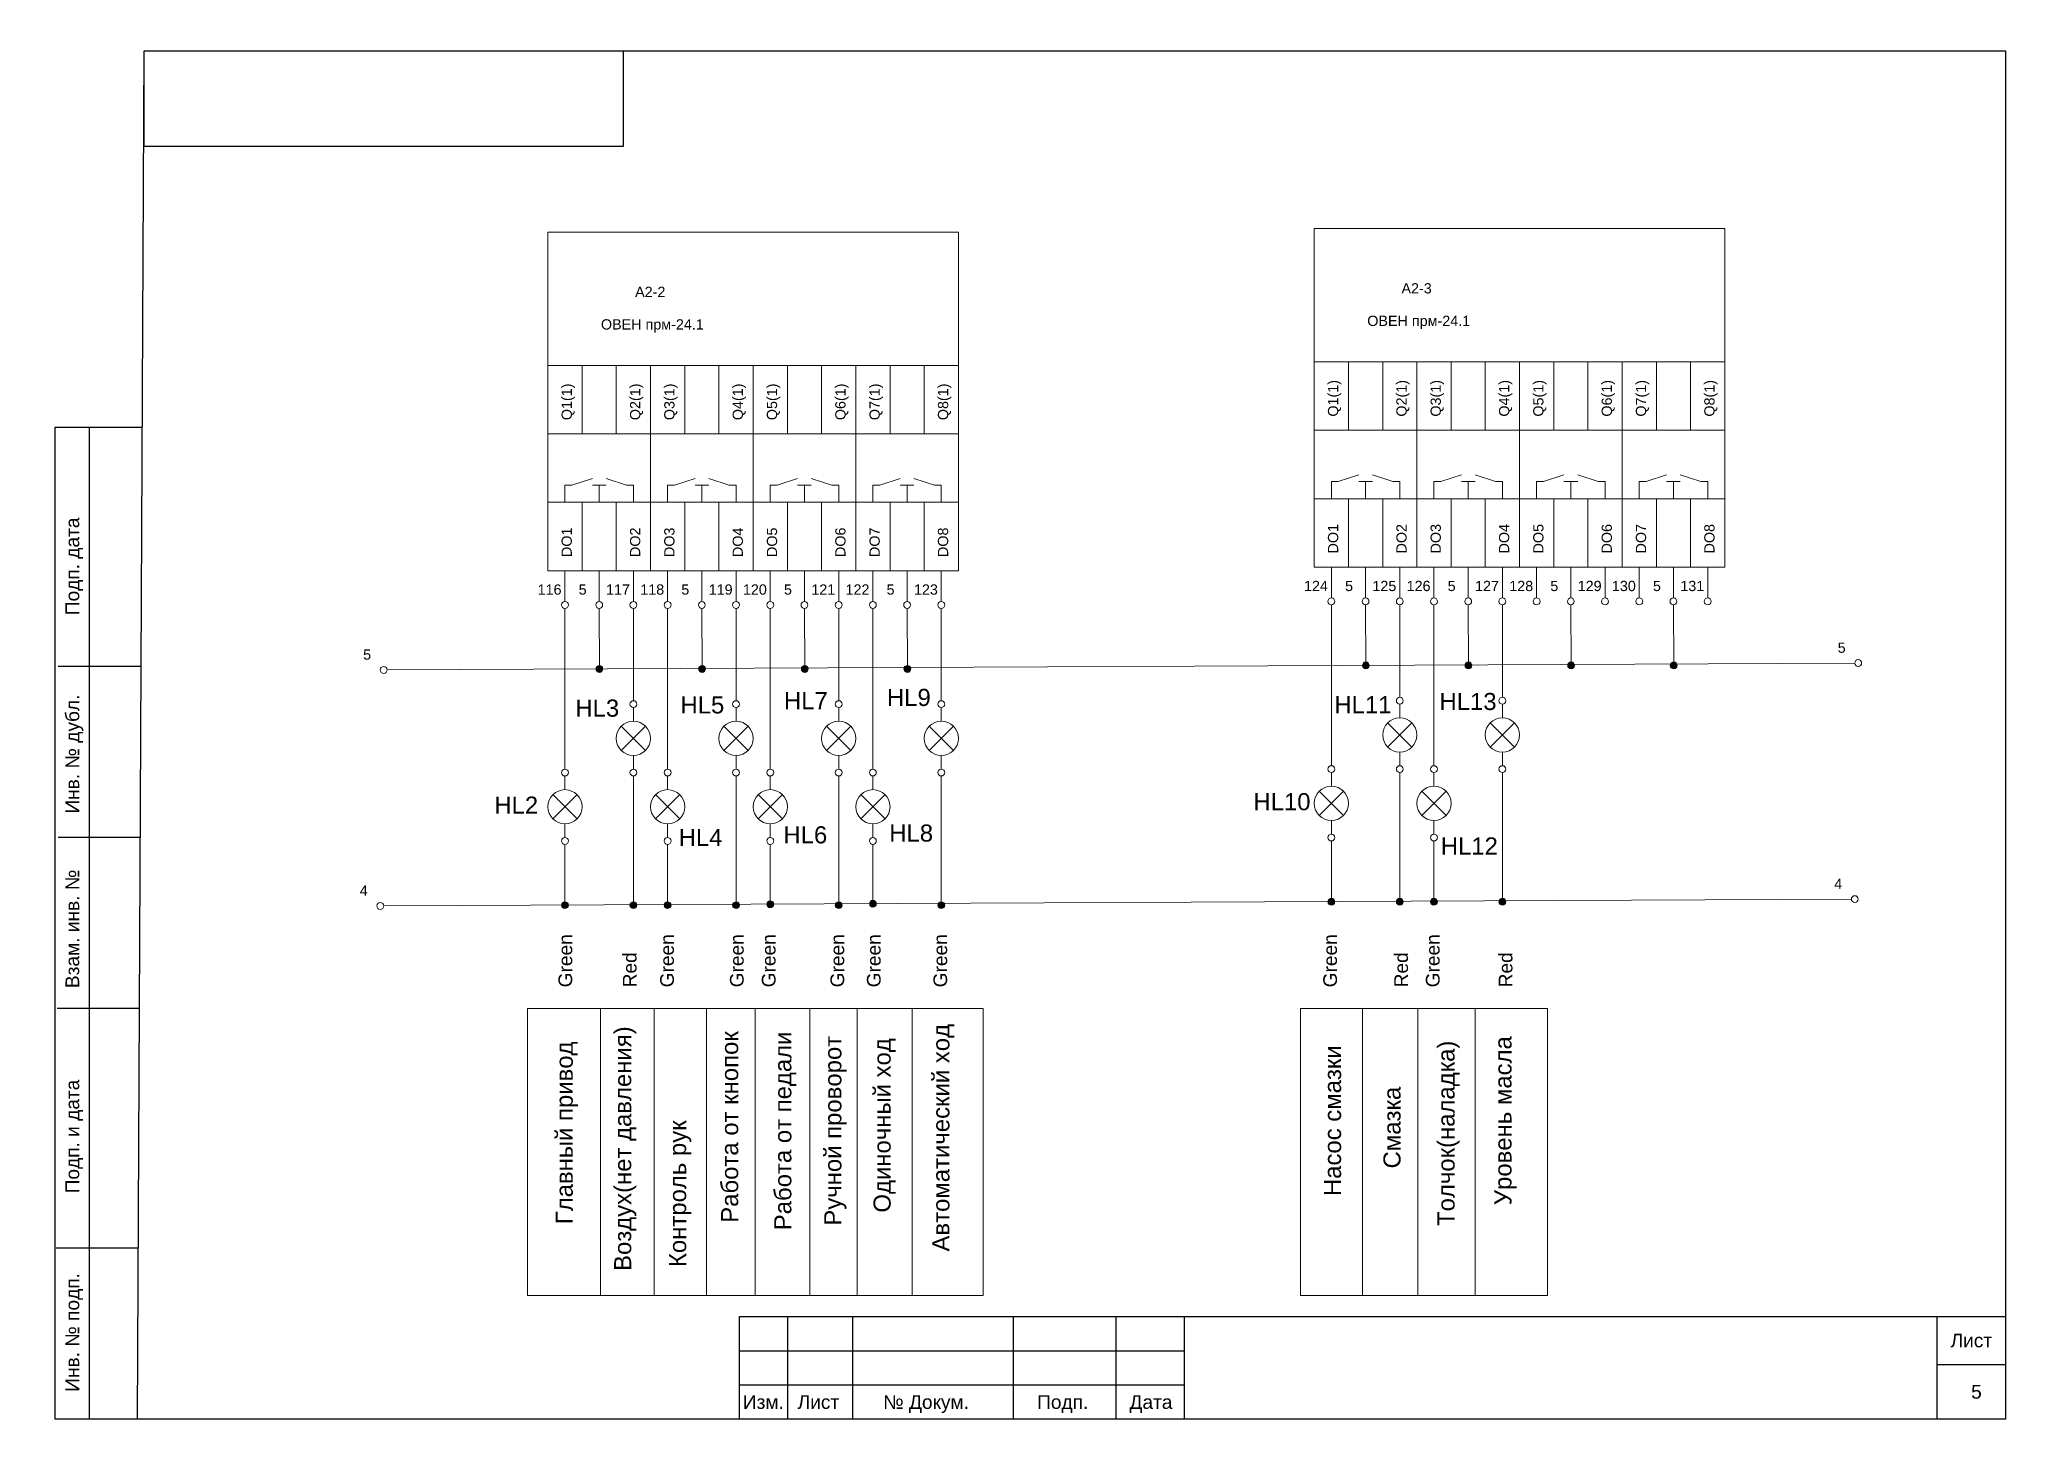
# Paper-space layout 'Лист5' of a CAD drawing. Header units: millimetres. Extents: x 0 to 291, y 0 to 204.
# The model-space entities are those that its viewports show. They can reach past a viewport. Long polylines and large blocks are cut down to what shows.
import ezdxf

# ---------------------------------------------------------------- set-up
doc = ezdxf.new("R2010")
doc.units = ezdxf.units.MM
doc.layers.add('Аппаратура', color=7, linetype='Continuous', lineweight=20)
doc.layers.add('Рамки', color=7, linetype='Continuous', lineweight=25)
doc.layers.get('Defpoints').off()
doc.styles.get("Standard").update_dxf_attribs({"font": 'arial.ttf'})

msp = doc.modelspace()

# ---------------------------------------------------------------- hatches: boundary and pattern name
at = {"layer": 'Аппаратура'}
h = msp.add_hatch(color=7, dxfattribs=at)
h.dxf.hatch_style = 1
h.paths.add_polyline_path([(2428.54, 3730.17, 1), (2427.54, 3730.17, 1)])
h = msp.add_hatch(color=7, dxfattribs=at)
h.dxf.hatch_style = 1
h.paths.add_polyline_path([(2443.54, 3730.17, 1), (2442.54, 3730.17, 1)])
h = msp.add_hatch(color=7, dxfattribs=at)
h.dxf.hatch_style = 1
h.paths.add_polyline_path([(2458.54, 3730.17, 1), (2457.54, 3730.17, 1)])
h = msp.add_hatch(color=7, dxfattribs=at)
h.dxf.hatch_style = 1
h.paths.add_polyline_path([(2473.54, 3730.17, 1), (2472.54, 3730.17, 1)])
h = msp.add_hatch(color=7, dxfattribs=at)
h.dxf.hatch_style = 1
h.paths.add_polyline_path([(2316.54, 3729.64, 1), (2315.54, 3729.64, 1)])
h = msp.add_hatch(color=7, dxfattribs=at)
h.dxf.hatch_style = 1
h.paths.add_polyline_path([(2331.54, 3729.64, 1), (2330.54, 3729.64, 1)])
h = msp.add_hatch(color=7, dxfattribs=at)
h.dxf.hatch_style = 1
h.paths.add_polyline_path([(2346.54, 3729.64, 1), (2345.54, 3729.64, 1)])
h = msp.add_hatch(color=7, dxfattribs=at)
h.dxf.hatch_style = 1
h.paths.add_polyline_path([(2361.54, 3729.64, 1), (2360.54, 3729.64, 1)])
h = msp.add_hatch(color=7, dxfattribs=at)
h.dxf.hatch_style = 1
h.paths.add_polyline_path([(2311.5, 3695.12, 1), (2310.5, 3695.12, 1)])
h = msp.add_hatch(color=7, dxfattribs=at)
h.dxf.hatch_style = 1
h.paths.add_polyline_path([(2321.5, 3695.12, 1), (2320.5, 3695.12, 1)])
h = msp.add_hatch(color=7, dxfattribs=at)
h.dxf.hatch_style = 1
h.paths.add_polyline_path([(2326.5, 3695.12, 1), (2325.5, 3695.12, 1)])
h = msp.add_hatch(color=7, dxfattribs=at)
h.dxf.hatch_style = 1
h.paths.add_polyline_path([(2336.5, 3695.12, 1), (2335.5, 3695.12, 1)])
h = msp.add_hatch(color=7, dxfattribs=at)
h.dxf.hatch_style = 1
h.paths.add_polyline_path([(2341.5, 3695.26, 1), (2340.5, 3695.26, 1)])
h = msp.add_hatch(color=7, dxfattribs=at)
h.dxf.hatch_style = 1
h.paths.add_polyline_path([(2351.5, 3695.12, 1), (2350.5, 3695.12, 1)])
h = msp.add_hatch(color=7, dxfattribs=at)
h.dxf.hatch_style = 1
h.paths.add_polyline_path([(2356.5, 3695.33, 1), (2355.5, 3695.33, 1)])
h = msp.add_hatch(color=7, dxfattribs=at)
h.dxf.hatch_style = 1
h.paths.add_polyline_path([(2366.5, 3695.12, 1), (2365.5, 3695.12, 1)])
h = msp.add_hatch(color=7, dxfattribs=at)
h.dxf.hatch_style = 1
h.paths.add_polyline_path([(2423.5, 3695.62, 1), (2422.5, 3695.62, 1)])
h = msp.add_hatch(color=7, dxfattribs=at)
h.dxf.hatch_style = 1
h.paths.add_polyline_path([(2433.5, 3695.62, 1), (2432.5, 3695.62, 1)])
h = msp.add_hatch(color=7, dxfattribs=at)
h.dxf.hatch_style = 1
h.paths.add_polyline_path([(2438.5, 3695.62, 1), (2437.5, 3695.62, 1)])
h = msp.add_hatch(color=7, dxfattribs=at)
h.dxf.hatch_style = 1
h.paths.add_polyline_path([(2448.5, 3695.62, 1), (2447.5, 3695.62, 1)])

# ---------------------------------------------------------------- linework, layer by layer
for p, q in [((2311, 3754), (2311, 3756.5)), ((2311, 3756.5), (2312, 3756.5)), ((2312, 3756.5), (2315, 3757.5)), ((2316, 3756.5), (2315, 3756.5)), ((2315, 3756.5), (2317, 3756.5)), ((2316, 3754), (2316, 3756.5)), ((2320, 3756.5), (2317, 3757.5)), ((2321, 3756.5), (2320, 3756.5)), ((2321, 3754), (2321, 3756.5)), ((2326, 3754), (2326, 3756.5)), ((2326, 3756.5), (2327, 3756.5)), ((2327, 3756.5), (2330, 3757.5)), ((2331, 3756.5), (2330, 3756.5)), ((2330, 3756.5), (2332, 3756.5)), ((2331, 3754), (2331, 3756.5)), ((2335, 3756.5), (2332, 3757.5)), ((2336, 3756.5), (2335, 3756.5)), ((2336, 3754), (2336, 3756.5)), ((2341, 3754), (2341, 3756.5)), ((2341, 3756.5), (2342, 3756.5)), ((2342, 3756.5), (2345, 3757.5)), ((2346, 3756.5), (2345, 3756.5)), ((2345, 3756.5), (2347, 3756.5)), ((2346, 3754), (2346, 3756.5)), ((2350, 3756.5), (2347, 3757.5)), ((2351, 3756.5), (2350, 3756.5)), ((2351, 3754), (2351, 3756.5)), ((2356, 3754), (2356, 3756.5)), ((2356, 3756.5), (2357, 3756.5)), ((2357, 3756.5), (2360, 3757.5)), ((2361, 3756.5), (2360, 3756.5)), ((2360, 3756.5), (2362, 3756.5)), ((2361, 3754), (2361, 3756.5)), ((2365, 3756.5), (2362, 3757.5)), ((2366, 3756.5), (2365, 3756.5)), ((2366, 3754), (2366, 3756.5)), ((2423, 3754.52), (2423, 3757.02)), ((2423, 3757.02), (2424, 3757.02)), ((2424, 3757.02), (2427, 3758.02)), ((2428, 3757.02), (2427, 3757.02)), ((2427, 3757.02), (2429, 3757.02)), ((2428, 3754.52), (2428, 3757.02)), ((2432, 3757.02), (2429, 3758.02)), ((2433, 3757.02), (2432, 3757.02)), ((2433, 3754.52), (2433, 3757.02)), ((2438, 3754.52), (2438, 3757.02)), ((2438, 3757.02), (2439, 3757.02)), ((2439, 3757.02), (2442, 3758.02)), ((2443, 3757.02), (2442, 3757.02)), ((2442, 3757.02), (2444, 3757.02)), ((2443, 3754.52), (2443, 3757.02)), ((2447, 3757.02), (2444, 3758.02)), ((2448, 3757.02), (2447, 3757.02)), ((2448, 3754.52), (2448, 3757.02)), ((2453, 3754.52), (2453, 3757.02)), ((2453, 3757.02), (2454, 3757.02)), ((2454, 3757.02), (2457, 3758.02)), ((2458, 3757.02), (2457, 3757.02)), ((2457, 3757.02), (2459, 3757.02)), ((2458, 3754.52), (2458, 3757.02)), ((2462, 3757.02), (2459, 3758.02)), ((2463, 3757.02), (2462, 3757.02)), ((2463, 3754.52), (2463, 3757.02)), ((2468, 3754.52), (2468, 3757.02)), ((2468, 3757.02), (2469, 3757.02)), ((2469, 3757.02), (2472, 3758.02)), ((2473, 3757.02), (2472, 3757.02)), ((2472, 3757.02), (2474, 3757.02)), ((2473, 3754.52), (2473, 3757.02)), ((2477, 3757.02), (2474, 3758.02)), ((2478, 3757.02), (2477, 3757.02)), ((2478, 3754.52), (2478, 3757.02)), ((2311, 3744), (2311, 3739.5)), ((2316, 3744), (2316, 3739.5)), ((2321, 3744), (2321, 3739.5)), ((2326, 3744), (2326, 3739.5)), ((2331, 3744), (2331, 3739.5)), ((2336, 3744), (2336, 3739.5)), ((2341, 3744), (2341, 3739.5)), ((2346, 3744), (2346, 3739.5)), ((2351, 3744), (2351, 3739.5)), ((2356, 3744), (2356, 3739.5)), ((2361, 3744), (2361, 3739.5)), ((2366, 3744), (2366, 3739.5)), ((2423, 3744.52), (2423, 3740.02)), ((2428, 3744.52), (2428, 3740.02)), ((2433, 3744.52), (2433, 3740.02)), ((2438, 3744.52), (2438, 3740.02)), ((2443, 3744.52), (2443, 3740.02)), ((2448, 3744.52), (2448, 3740.02)), ((2453, 3744.52), (2453, 3740.02)), ((2458, 3744.52), (2458, 3740.02)), ((2463, 3744.52), (2463, 3740.02)), ((2468, 3744.52), (2468, 3740.02)), ((2473, 3744.52), (2473, 3740.02)), ((2478, 3744.52), (2478, 3740.02)), ((2423, 3739.02), (2423, 3715.5)), ((2428, 3739.02), (2428.04, 3730.17)), ((2433, 3739.02), (2433, 3725.52)), ((2438, 3739.02), (2438, 3715.5)), ((2443, 3739.02), (2443.04, 3730.17)), ((2448, 3739.02), (2448, 3725.52)), ((2458, 3739.02), (2458.04, 3730.17)), ((2473, 3739.02), (2473.04, 3730.17)), ((2311, 3738.5), (2311, 3714.98)), ((2316, 3738.5), (2316.04, 3729.64)), ((2321, 3738.5), (2321, 3725)), ((2326, 3738.5), (2326, 3714.98)), ((2331, 3738.5), (2331.04, 3729.64)), ((2336, 3738.5), (2336, 3725)), ((2341, 3738.5), (2341, 3714.98)), ((2346, 3738.5), (2346.04, 3729.64)), ((2351, 3738.5), (2351, 3725)), ((2356, 3738.5), (2356, 3714.98)), ((2361, 3738.5), (2361.04, 3729.64)), ((2366, 3738.5), (2366, 3725)), ((2285, 3729.5), (2499.5, 3730.5)), ((2433, 3724.5), (2433, 3722.5)), ((2448, 3724.5), (2448, 3722.5)), ((2321, 3724), (2321, 3722)), ((2336, 3724), (2336, 3722)), ((2351, 3724), (2351, 3722)), ((2366, 3724), (2366, 3722)), ((2431.23, 3718.23), (2434.77, 3721.77)), ((2431.23, 3721.77), (2434.77, 3718.23)), ((2446.23, 3718.23), (2449.77, 3721.77)), ((2446.23, 3721.77), (2449.77, 3718.23)), ((2319.23, 3717.73), (2322.77, 3721.27)), ((2319.23, 3721.27), (2322.77, 3717.73)), ((2334.23, 3717.73), (2337.77, 3721.27)), ((2334.23, 3721.27), (2337.77, 3717.73)), ((2349.23, 3717.73), (2352.77, 3721.27)), ((2349.23, 3721.27), (2352.77, 3717.73)), ((2364.23, 3717.73), (2367.77, 3721.27)), ((2364.23, 3721.27), (2367.77, 3717.73)), ((2321, 3717), (2321, 3715)), ((2336, 3717), (2336, 3715)), ((2351, 3717), (2351, 3715)), ((2366, 3717), (2366, 3715)), ((2433, 3717.5), (2433, 3715.5)), ((2448, 3717.5), (2448, 3715.5)), ((2311, 3714), (2311, 3712)), ((2321, 3714), (2321, 3695.17)), ((2326, 3714), (2326, 3712)), ((2336, 3714), (2336, 3695.17)), ((2341, 3714), (2341, 3712)), ((2351, 3714), (2351, 3695.17)), ((2356, 3714), (2356, 3712)), ((2366, 3714), (2366, 3695.17)), ((2423, 3714.5), (2423, 3712.5)), ((2433, 3714.5), (2433, 3695.67)), ((2438, 3714.5), (2438, 3712.5)), ((2448, 3714.5), (2448, 3695.67)), ((2309.23, 3707.73), (2312.77, 3711.27)), ((2309.23, 3711.27), (2312.77, 3707.73)), ((2324.23, 3707.73), (2327.77, 3711.27)), ((2324.23, 3711.27), (2327.77, 3707.73)), ((2339.23, 3707.73), (2342.77, 3711.27)), ((2339.23, 3711.27), (2342.77, 3707.73)), ((2354.23, 3707.73), (2357.77, 3711.27)), ((2354.23, 3711.27), (2357.77, 3707.73)), ((2421.23, 3708.23), (2424.77, 3711.77)), ((2421.23, 3711.77), (2424.77, 3708.23)), ((2436.23, 3708.23), (2439.77, 3711.77)), ((2436.23, 3711.77), (2439.77, 3708.23)), ((2423, 3707.5), (2423, 3705.5)), ((2438, 3707.5), (2438, 3705.5)), ((2311, 3707), (2311, 3705)), ((2326, 3707), (2326, 3705)), ((2341, 3707), (2341, 3705)), ((2356, 3707), (2356, 3705)), ((2423, 3704.5), (2423, 3695.62)), ((2438, 3704.5), (2438, 3695.62)), ((2311, 3704), (2311, 3695.12)), ((2326, 3704), (2326, 3695.12)), ((2341, 3704), (2341, 3695.12)), ((2356, 3704), (2356, 3695.12)), ((2284.5, 3695), (2499, 3696)), ((2316.17, 3680), (2316.17, 3638.09)), ((2324.01, 3680), (2324.01, 3638.09)), ((2331.68, 3680), (2331.68, 3638.09)), ((2338.78, 3680), (2338.78, 3638.09)), ((2346.78, 3680), (2346.78, 3638.09)), ((2353.71, 3680), (2353.71, 3638.09)), ((2361.72, 3680), (2361.72, 3638.09)), ((2372.12, 3680), (2372.12, 3638.09)), ((2418.48, 3680), (2418.48, 3638.09)), ((2427.56, 3680), (2427.56, 3638.09)), ((2435.65, 3680), (2435.65, 3638.09)), ((2444, 3680), (2444, 3638.09)), ((2454.57, 3680), (2454.57, 3638.09))]:
    msp.add_line(p, q, dxfattribs=at)
for points in [[(2308.5, 3764), (2368.5, 3764), (2368.5, 3793.5), (2308.5, 3793.5)], [(2420.5, 3764.52), (2480.5, 3764.52), (2480.5, 3794.02), (2420.5, 3794.02)], [(2313.5, 3764), (2308.5, 3764), (2308.5, 3774), (2313.5, 3774)], [(2318.5, 3764), (2313.5, 3764), (2313.5, 3774), (2318.5, 3774)], [(2323.5, 3764), (2318.5, 3764), (2318.5, 3774), (2323.5, 3774)], [(2328.5, 3764), (2323.5, 3764), (2323.5, 3774), (2328.5, 3774)], [(2333.5, 3764), (2328.5, 3764), (2328.5, 3774), (2333.5, 3774)], [(2338.5, 3764), (2333.5, 3764), (2333.5, 3774), (2338.5, 3774)], [(2343.5, 3764), (2338.5, 3764), (2338.5, 3774), (2343.5, 3774)], [(2348.5, 3764), (2343.5, 3764), (2343.5, 3774), (2348.5, 3774)], [(2353.5, 3764), (2348.5, 3764), (2348.5, 3774), (2353.5, 3774)], [(2358.5, 3764), (2353.5, 3764), (2353.5, 3774), (2358.5, 3774)], [(2363.5, 3764), (2358.5, 3764), (2358.5, 3774), (2363.5, 3774)], [(2368.5, 3764), (2363.5, 3764), (2363.5, 3774), (2368.5, 3774)], [(2425.5, 3764.52), (2420.5, 3764.52), (2420.5, 3774.52), (2425.5, 3774.52)], [(2430.5, 3764.52), (2425.5, 3764.52), (2425.5, 3774.52), (2430.5, 3774.52)], [(2435.5, 3764.52), (2430.5, 3764.52), (2430.5, 3774.52), (2435.5, 3774.52)], [(2440.5, 3764.52), (2435.5, 3764.52), (2435.5, 3774.52), (2440.5, 3774.52)], [(2445.5, 3764.52), (2440.5, 3764.52), (2440.5, 3774.52), (2445.5, 3774.52)], [(2450.5, 3764.52), (2445.5, 3764.52), (2445.5, 3774.52), (2450.5, 3774.52)], [(2455.5, 3764.52), (2450.5, 3764.52), (2450.5, 3774.52), (2455.5, 3774.52)], [(2460.5, 3764.52), (2455.5, 3764.52), (2455.5, 3774.52), (2460.5, 3774.52)], [(2465.5, 3764.52), (2460.5, 3764.52), (2460.5, 3774.52), (2465.5, 3774.52)], [(2470.5, 3764.52), (2465.5, 3764.52), (2465.5, 3774.52), (2470.5, 3774.52)], [(2475.5, 3764.52), (2470.5, 3764.52), (2470.5, 3774.52), (2475.5, 3774.52)], [(2480.5, 3764.52), (2475.5, 3764.52), (2475.5, 3774.52), (2480.5, 3774.52)], [(2308.5, 3754), (2323.5, 3754), (2323.5, 3764), (2308.5, 3764)], [(2323.5, 3754), (2338.5, 3754), (2338.5, 3764), (2323.5, 3764)], [(2338.5, 3754), (2353.5, 3754), (2353.5, 3764), (2338.5, 3764)], [(2353.5, 3754), (2368.5, 3754), (2368.5, 3764), (2353.5, 3764)], [(2420.5, 3754.52), (2435.5, 3754.52), (2435.5, 3764.52), (2420.5, 3764.52)], [(2435.5, 3754.52), (2450.5, 3754.52), (2450.5, 3764.52), (2435.5, 3764.52)], [(2450.5, 3754.52), (2465.5, 3754.52), (2465.5, 3764.52), (2450.5, 3764.52)], [(2465.5, 3754.52), (2480.5, 3754.52), (2480.5, 3764.52), (2465.5, 3764.52)], [(2313.5, 3744), (2308.5, 3744), (2308.5, 3754), (2313.5, 3754)], [(2318.5, 3744), (2313.5, 3744), (2313.5, 3754), (2318.5, 3754)], [(2323.5, 3744), (2318.5, 3744), (2318.5, 3754), (2323.5, 3754)], [(2328.5, 3744), (2323.5, 3744), (2323.5, 3754), (2328.5, 3754)], [(2333.5, 3744), (2328.5, 3744), (2328.5, 3754), (2333.5, 3754)], [(2338.5, 3744), (2333.5, 3744), (2333.5, 3754), (2338.5, 3754)], [(2343.5, 3744), (2338.5, 3744), (2338.5, 3754), (2343.5, 3754)], [(2348.5, 3744), (2343.5, 3744), (2343.5, 3754), (2348.5, 3754)], [(2353.5, 3744), (2348.5, 3744), (2348.5, 3754), (2353.5, 3754)], [(2358.5, 3744), (2353.5, 3744), (2353.5, 3754), (2358.5, 3754)], [(2363.5, 3744), (2358.5, 3744), (2358.5, 3754), (2363.5, 3754)], [(2368.5, 3744), (2363.5, 3744), (2363.5, 3754), (2368.5, 3754)], [(2425.5, 3744.52), (2420.5, 3744.52), (2420.5, 3754.52), (2425.5, 3754.52)], [(2430.5, 3744.52), (2425.5, 3744.52), (2425.5, 3754.52), (2430.5, 3754.52)], [(2435.5, 3744.52), (2430.5, 3744.52), (2430.5, 3754.52), (2435.5, 3754.52)], [(2440.5, 3744.52), (2435.5, 3744.52), (2435.5, 3754.52), (2440.5, 3754.52)], [(2445.5, 3744.52), (2440.5, 3744.52), (2440.5, 3754.52), (2445.5, 3754.52)], [(2450.5, 3744.52), (2445.5, 3744.52), (2445.5, 3754.52), (2450.5, 3754.52)], [(2455.5, 3744.52), (2450.5, 3744.52), (2450.5, 3754.52), (2455.5, 3754.52)], [(2460.5, 3744.52), (2455.5, 3744.52), (2455.5, 3754.52), (2460.5, 3754.52)], [(2465.5, 3744.52), (2460.5, 3744.52), (2460.5, 3754.52), (2465.5, 3754.52)], [(2470.5, 3744.52), (2465.5, 3744.52), (2465.5, 3754.52), (2470.5, 3754.52)], [(2475.5, 3744.52), (2470.5, 3744.52), (2470.5, 3754.52), (2475.5, 3754.52)], [(2480.5, 3744.52), (2475.5, 3744.52), (2475.5, 3754.52), (2480.5, 3754.52)]]:
    msp.add_lwpolyline(points, close=True, dxfattribs=at)
for points in [[(2372.12, 3638.09), (2305.5, 3638.09), (2305.5, 3680), (2372.12, 3680)], [(2418.48, 3680), (2454.57, 3680), (2454.57, 3638.09), (2418.48, 3638.09)]]:
    msp.add_lwpolyline(points, dxfattribs=at)
for centre, radius in [((2311, 3739), 0.5), ((2316, 3739), 0.5), ((2321, 3739), 0.5), ((2326, 3739), 0.5), ((2331, 3739), 0.5), ((2336, 3739), 0.5), ((2341, 3739), 0.5), ((2346, 3739), 0.5), ((2351, 3739), 0.5), ((2356, 3739), 0.5), ((2361, 3739), 0.5), ((2366, 3739), 0.5), ((2423, 3739.52), 0.5), ((2428, 3739.52), 0.5), ((2433, 3739.52), 0.5), ((2438, 3739.52), 0.5), ((2443, 3739.52), 0.5), ((2448, 3739.52), 0.5), ((2453, 3739.52), 0.5), ((2458, 3739.52), 0.5), ((2463, 3739.52), 0.5), ((2468, 3739.52), 0.5), ((2473, 3739.52), 0.5), ((2478, 3739.52), 0.5), ((2428.04, 3730.17), 0.5), ((2443.04, 3730.17), 0.5), ((2458.04, 3730.17), 0.5), ((2473.04, 3730.17), 0.5), ((2500, 3730.5), 0.5), ((2284.5, 3729.5), 0.5), ((2316.04, 3729.64), 0.5), ((2331.04, 3729.64), 0.5), ((2346.04, 3729.64), 0.5), ((2361.04, 3729.64), 0.5), ((2321, 3724.5), 0.5), ((2336, 3724.5), 0.5), ((2351, 3724.5), 0.5), ((2366, 3724.5), 0.5), ((2433, 3725), 0.5), ((2448, 3725), 0.5), ((2321, 3719.5), 2.5), ((2336, 3719.5), 2.5), ((2351, 3719.5), 2.5), ((2366, 3719.5), 2.5), ((2433, 3720), 2.5), ((2448, 3720), 2.5), ((2311, 3714.5), 0.5), ((2321, 3714.5), 0.5), ((2326, 3714.5), 0.5), ((2336, 3714.5), 0.5), ((2341, 3714.5), 0.5), ((2351, 3714.5), 0.5), ((2356, 3714.5), 0.5), ((2366, 3714.5), 0.5), ((2423, 3715), 0.5), ((2433, 3715), 0.5), ((2438, 3715), 0.5), ((2448, 3715), 0.5), ((2311, 3709.5), 2.5), ((2326, 3709.5), 2.5), ((2341, 3709.5), 2.5), ((2356, 3709.5), 2.5), ((2423, 3710), 2.5), ((2438, 3710), 2.5), ((2311, 3704.5), 0.5), ((2326, 3704.5), 0.5), ((2341, 3704.5), 0.5), ((2356, 3704.5), 0.5), ((2423, 3705), 0.5), ((2438, 3705), 0.5), ((2284, 3695), 0.5), ((2311, 3695.12), 0.5), ((2321, 3695.12), 0.5), ((2326, 3695.12), 0.5), ((2336, 3695.12), 0.5), ((2341, 3695.26), 0.5), ((2351, 3695.12), 0.5), ((2356, 3695.33), 0.5), ((2366, 3695.12), 0.5), ((2423, 3695.62), 0.5), ((2433, 3695.62), 0.5), ((2438, 3695.62), 0.5), ((2448, 3695.62), 0.5), ((2499.5, 3696), 0.5)]:
    msp.add_circle(centre, radius, dxfattribs=at)
at = {"layer": 'Рамки'}
for p, q in [((2248.5, 3620), (2249.5, 3820)), ((2249.5, 3820), (2521.5, 3820)), ((2521.5, 3820), (2521.5, 3620)), ((2236.5, 3765), (2249.22, 3765)), ((2236.5, 3620), (2236.5, 3765)), ((2241.5, 3620), (2241.5, 3765)), ((2248.92, 3730), (2236.92, 3730)), ((2248.92, 3705), (2236.92, 3705)), ((2248.8, 3680), (2236.8, 3680)), ((2248.62, 3645), (2236.62, 3645)), ((2248.62, 3645), (2236.62, 3645)), ((2248.62, 3645), (2236.62, 3645)), ((2343.5, 3635), (2343.5, 3620)), ((2353, 3635), (2353, 3620)), ((2376.5, 3635), (2376.5, 3620)), ((2391.5, 3635), (2391.5, 3620)), ((2511.5, 3635), (2511.5, 3620)), ((2336.5, 3630), (2401.5, 3630)), ((2511.5, 3628), (2521.5, 3628)), ((2336.5, 3625), (2401.5, 3625)), ((2248.5, 3620), (2236.5, 3620)), ((2521.5, 3620), (2248.5, 3620))]:
    msp.add_line(p, q, dxfattribs=at)
for points in [[(2249.5, 3820), (2319.5, 3820), (2319.5, 3806), (2249.5, 3806)], [(2336.5, 3620), (2336.5, 3635), (2521.5, 3635), (2521.5, 3620)], [(2336.5, 3635), (2401.5, 3635), (2401.5, 3620), (2336.5, 3620)]]:
    msp.add_lwpolyline(points, close=True, dxfattribs=at)

# ---------------------------------------------------------------- texts
for s, p in [('HL3', (2312.51, 3722.67)), ('HL5', (2327.87, 3723.14)), ('HL7', (2343, 3723.76)), ('HL9', (2358.05, 3724.23)), ('HL11', (2423.44, 3723.17)), ('HL13', (2438.8, 3723.64)), ('HL2', (2300.67, 3708.49)), ('HL10', (2411.61, 3708.99)), ('HL4', (2327.61, 3703.77)), ('HL6', (2342.92, 3704.15)), ('HL8', (2358.39, 3704.41)), ('HL12', (2438.99, 3702.52))]:
    msp.add_text(s, height=2.5).set_placement(p)
for s, height, p in [('Green', 2, (2312.05, 3683.11)), ('Green', 2, (2326.91, 3683.11)), ('Green', 2, (2337.11, 3683.11)), ('Green', 2, (2341.77, 3683.11)), ('Green', 2, (2351.8, 3683.11)), ('Green', 2, (2357.13, 3683.11)), ('Green', 2, (2366.85, 3683.11)), ('Green', 2, (2423.82, 3683.11)), ('Green', 2, (2438.82, 3683.11)), ('Red', 2, (2321.46, 3683.11)), ('Red', 2, (2434.2, 3683.11)), ('Red', 2, (2449.46, 3683.11)), ('Главный привод', 2.5, (2312.14, 3648.49)), ('Воздух(нет давления)', 2.5, (2320.68, 3641.66)), ('Работа от кнопок', 2.5, (2336.31, 3648.7)), ('Работа от педали', 2.5, (2344.08, 3647.61)), ('Ручной проворот', 2.5, (2351.39, 3648.28)), ('Одиночный ход', 2.5, (2358.59, 3650.19)), ('Автоматический ход', 2.5, (2367.18, 3644.5)), ('Толчок(наладка)', 2.5, (2441.01, 3648.23)), ('Уровень масла', 2.5, (2449.33, 3651.28)), ('Насос смазки', 2.5, (2424.42, 3652.6)), ('Смазка', 2.5, (2433.11, 3656.64)), ('Контроль рук', 2.5, (2328.71, 3642.23))]:
    msp.add_text(s, height=height, rotation=90).set_placement(p)
at = {"layer": 'Аппаратура'}
for s, p in [('A2-2', (2321.25, 3784)), ('A2-3', (2433.25, 3784.52)), ('ОВЕН прм-24.1', (2316.25, 3779.25)), ('ОВЕН прм-24.1', (2428.25, 3779.77)), ('116', (2307, 3740.5)), ('5', (2313, 3740.5)), ('117', (2317, 3740.5)), ('118', (2322, 3740.5)), ('5', (2328, 3740.5)), ('119', (2332, 3740.5)), ('120', (2337, 3740.5)), ('5', (2343, 3740.5)), ('121', (2347, 3740.5)), ('122', (2352, 3740.5)), ('5', (2358, 3740.5)), ('123', (2362, 3740.5)), ('124', (2419, 3741.02)), ('5', (2425, 3741.02)), ('125', (2429, 3741.02)), ('126', (2434, 3741.02)), ('5', (2440, 3741.02)), ('127', (2444, 3741.02)), ('128', (2449, 3741.02)), ('5', (2455, 3741.02)), ('129', (2459, 3741.02)), ('130', (2464, 3741.02)), ('5', (2470, 3741.02)), ('131', (2474, 3741.02)), ('5', (2497, 3732)), ('5', (2281.5, 3731)), ('4', (2496.5, 3697.5)), ('4', (2281, 3696.5))]:
    msp.add_text(s, height=1.5, dxfattribs=at).set_placement(p)
for s, p in [('Q1(1)', (2312, 3766)), ('Q2(1)', (2322, 3766)), ('Q3(1)', (2327, 3766)), ('Q4(1)', (2337, 3766)), ('Q5(1)', (2342, 3766)), ('Q6(1)', (2352, 3766)), ('Q7(1)', (2357, 3766)), ('Q8(1)', (2367, 3766)), ('Q1(1)', (2424, 3766.52)), ('Q2(1)', (2434, 3766.52)), ('Q3(1)', (2439, 3766.52)), ('Q4(1)', (2449, 3766.52)), ('Q5(1)', (2454, 3766.52)), ('Q6(1)', (2464, 3766.52)), ('Q7(1)', (2469, 3766.52)), ('Q8(1)', (2479, 3766.52)), ('DO1', (2424, 3746.52)), ('DO2', (2434, 3746.52)), ('DO3', (2439, 3746.52)), ('DO4', (2449, 3746.52)), ('DO5', (2454, 3746.52)), ('DO6', (2464, 3746.52)), ('DO7', (2469, 3746.52)), ('DO8', (2479, 3746.52)), ('DO1', (2312, 3746)), ('DO2', (2322, 3746)), ('DO3', (2327, 3746)), ('DO4', (2337, 3746)), ('DO5', (2342, 3746)), ('DO6', (2352, 3746)), ('DO7', (2357, 3746)), ('DO8', (2367, 3746))]:
    msp.add_text(s, height=1.5, rotation=90, dxfattribs=at).set_placement(p)
at = {"layer": 'Рамки'}
for s, p in [('Подп. дата', (2240, 3737.5)), ('Инв. № дубл.', (2240, 3708.5)), ('Взам. инв. №', (2240, 3683)), ('Подп. и дата', (2240, 3653)), ('Инв. № подп.', (2240, 3624))]:
    msp.add_text(s, height=2, rotation=90, dxfattribs=at).set_placement(p)
for s, p in [('Лист', (2513.5, 3630.5)), ('Изм.', (2337, 3621.5)), ('Лист', (2345, 3621.5)), ('№ Докум.', (2357.5, 3621.5)), ('Подп.', (2380, 3621.5)), ('Дата', (2393.5, 3621.5)), ('5', (2516.5, 3623))]:
    msp.add_text(s, height=2, dxfattribs=at).set_placement(p)

psp = doc.layouts.new('Лист5')

# ---------------------------------------------------------------- viewports
at = {"layer": 'Defpoints'}
psp.add_viewport(center=(145.59, 102.03), size=(290.75, 203.9418), view_center_point=(2379.62, 3719.62), view_height=203.9418, dxfattribs=at)

doc.saveas('drawing.dxf')
